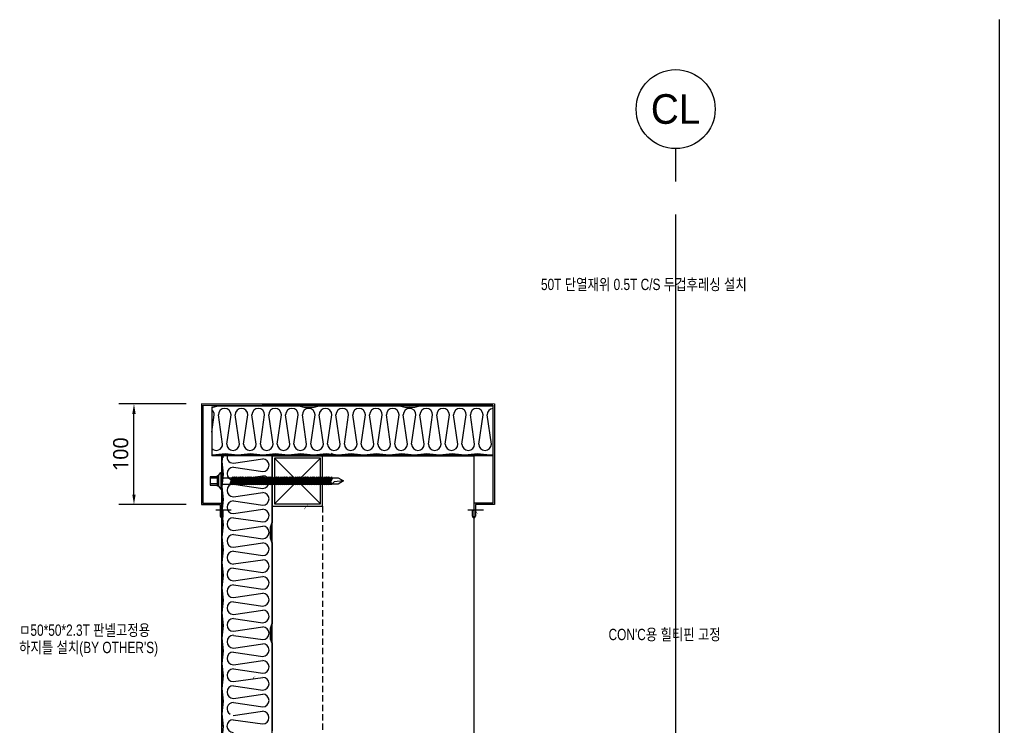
# Model space of a CAD drawing. Header units: millimetres. Extents: x 50863 to 79787, y -43062 to -37468.
# Drawn here: x 65601 to 66572, y -38169 to -37468 of the extents above; entities that cross this region are included whole.
import ezdxf
from ezdxf.enums import TextEntityAlignment as Align

# ---------------------------------------------------------------- set-up
doc = ezdxf.new("R2010")
doc.units = ezdxf.units.MM
doc.header["$LTSCALE"] = 50
for name, pattern in [('AUSGEZOGEN', [0]), ('CEN', [62, 60, -1, 0, -1]), ('HIDDEN2', [0.1875, 0.125, -0.0625])]:
    doc.linetypes.add(name, pattern=pattern)
for name, color, linetype in [('3', 3, 'Continuous'), ('4', 4, 'Continuous'), ('4A.TEC CEN', 1, 'CEN'), ('4A.TEC 벽체 3', 4, 'Continuous'), ('4ELE', 4, 'Continuous'), ('DIM', 7, 'Continuous'), ('ELE-1', 6, 'Continuous'), ('HAT', 5, 'Continuous'), ('LAN', 1, 'Continuous'), ('main-sec$0$㈜SE&C ELE 2', 4, 'Continuous'), ('SCREW', 7, 'Continuous'), ('SY', 1, 'Continuous'), ('WAL', 3, 'Continuous'), ('㈜SE&C 기둥', 2, 'Continuous'), ('㈜SE&C 벽체 1', 2, 'Continuous'), ('실명', 4, 'Continuous')]:
    doc.layers.add(name, color=color, linetype=linetype)
doc.styles.add('GHS', font='')
doc.styles.get("Standard").update_dxf_attribs({"font": 'txt.shx'})
doc.styles.add('나눔고딕 7', font='')
doc.styles.add('울릉도L', font='')
doc.styles.add('울릉도M', font='HYWULM.TTF')
doc.styles.get('GHS').set_extended_font_data('Dotum')
doc.styles.get('나눔고딕 7').set_extended_font_data('NanumGothic')
doc.styles.get('울릉도L').set_extended_font_data('Dotum')
doc.dimstyles.get("Standard").update_dxf_attribs({"dimtxt": 3, "dimasz": 3, "dimexe": 1.25, "dimexo": 3, "dimgap": 1, "dimtad": 1, "dimdec": 0, "dimzin": 1, "dimdsep": 46, "dimlunit": 6, "dimtxsty": 'Standard', "dimcen": 2.5, "dimadec": 0, "dimazin": 0, "dimtfac": 1, "dimtdec": 0, "dimtix": 1, "dimtmove": 2, "dimatfit": 3, "dimfxl": 0, "dimtolj": 1, "dimtzin": 1, "dimarcsym": 0})

# ---------------------------------------------------------------- blocks, each defined once
blk = doc.blocks.new('*D65')
at = {"layer": '3', "color": 7, "linetype": 'Continuous', "lineweight": -2, "ltscale": 1000}
for p, q in [((65765.91, -37849.07), (65699.07, -37849.07)), ((65765.91, -37949.07), (65699.07, -37949.07))]:
    blk.add_line(p, q, dxfattribs=at)
at = {"layer": '3', "color": 0, "linetype": 'Continuous', "lineweight": -2, "ltscale": 1000}
blk.add_line((65714.07, -37939.07), (65714.07, -37859.07), dxfattribs=at)
at = {"layer": '3', "color": 0}
for points in [[(65715.74, -37859.07), (65712.41, -37859.07), (65714.07, -37849.07)], [(65712.41, -37939.07), (65715.74, -37939.07), (65714.07, -37949.07)]]:
    blk.add_solid(points, dxfattribs=at)
at = {"layer": 'Defpoints', "color": 0}
for p in [(65714.07, -37849.07), (65780.91, -37849.07), (65780.91, -37949.07)]:
    blk.add_point(p, dxfattribs=at)
at = {"layer": '3', "color": 3, "insert": (65700.96, -37899.07), "char_height": 15, "attachment_point": 5, "rotation": 90, "style": '나눔고딕 7'}
blk.add_mtext('\\A1;100', dxfattribs=at)
blk = doc.blocks.new('ccs122')
blk.add_line((0, 8), (0, 3))
blk.add_circle((0, 14), 6)
at = {"color": 3, "style": 'GHS'}
blk.add_attdef('NO', text='', height=4.5, dxfattribs=at).set_placement((-0.01, 14.02), align=Align.MIDDLE_CENTER)
blk = doc.blocks.new('S7')
at = {"layer": 'SCREW'}
for p, q in [((-127.68, 27.29), (-125.68, 30.29)), ((-125.68, 30.29), (-125.68, 14.29)), ((-125.68, 30.29), (-124.68, 30.29)), ((-124.68, 30.29), (-124.68, 14.29)), ((-128.68, 26.29), (-135.68, 26.29)), ((-135.68, 26.29), (-135.68, 18.29)), ((-128.68, 24.79), (-135.68, 24.79)), ((-135.68, 19.79), (-128.68, 19.79)), ((-124.68, 25.29), (-114.99, 25.29)), ((-124.68, 19.29), (-117.02, 19.29)), ((-114.99, 25.29), (-117.02, 19.29)), ((-117.02, 19.29), (-116.67, 18.74)), ((-114.21, 26.04), (-116.67, 18.74)), ((-116.67, 18.74), (-115.96, 19.29)), ((-113.93, 25.29), (-115.96, 19.29)), ((-115.96, 19.29), (-115.02, 19.29)), ((-112.99, 25.29), (-115.02, 19.29)), ((-115.02, 19.29), (-114.67, 18.74)), ((-114.99, 25.29), (-114.21, 26.04)), ((-112.21, 26.04), (-114.67, 18.74)), ((-114.67, 18.74), (-113.96, 19.29)), ((-114.21, 26.04), (-113.93, 25.29)), ((-111.93, 25.29), (-113.96, 19.29)), ((-113.96, 19.29), (-113.02, 19.29)), ((-113.93, 25.29), (-112.99, 25.29)), ((-110.99, 25.29), (-113.02, 19.29)), ((-113.02, 19.29), (-112.67, 18.74)), ((-112.99, 25.29), (-112.21, 26.04)), ((-110.21, 26.04), (-112.67, 18.74)), ((-112.67, 18.74), (-111.96, 19.29)), ((-112.21, 26.04), (-111.93, 25.29)), ((-109.93, 25.29), (-111.96, 19.29)), ((-111.96, 19.29), (-111.02, 19.29)), ((-111.93, 25.29), (-110.99, 25.29)), ((-108.99, 25.29), (-111.02, 19.29)), ((-111.02, 19.29), (-110.67, 18.74)), ((-110.99, 25.29), (-110.21, 26.04)), ((-108.21, 26.04), (-110.67, 18.74)), ((-110.67, 18.74), (-109.96, 19.29)), ((-110.21, 26.04), (-109.93, 25.29)), ((-107.93, 25.29), (-109.96, 19.29)), ((-109.96, 19.29), (-109.02, 19.29)), ((-109.93, 25.29), (-108.99, 25.29)), ((-106.99, 25.29), (-109.02, 19.29)), ((-109.02, 19.29), (-108.67, 18.74)), ((-108.99, 25.29), (-108.21, 26.04)), ((-106.21, 26.04), (-108.67, 18.74)), ((-108.67, 18.74), (-107.96, 19.29)), ((-108.21, 26.04), (-107.93, 25.29)), ((-105.93, 25.29), (-107.96, 19.29)), ((-107.96, 19.29), (-107.02, 19.29)), ((-107.93, 25.29), (-106.99, 25.29)), ((-104.99, 25.29), (-107.02, 19.29)), ((-107.02, 19.29), (-106.67, 18.74)), ((-106.99, 25.29), (-106.21, 26.04)), ((-104.21, 26.04), (-106.67, 18.74)), ((-106.67, 18.74), (-105.96, 19.29)), ((-106.21, 26.04), (-105.93, 25.29)), ((-103.93, 25.29), (-105.96, 19.29)), ((-105.96, 19.29), (-105.02, 19.29)), ((-105.93, 25.29), (-104.99, 25.29)), ((-102.99, 25.29), (-105.02, 19.29)), ((-105.02, 19.29), (-104.67, 18.74)), ((-104.99, 25.29), (-104.21, 26.04)), ((-102.21, 26.04), (-104.67, 18.74)), ((-104.67, 18.74), (-103.96, 19.29)), ((-104.21, 26.04), (-103.93, 25.29)), ((-101.93, 25.29), (-103.96, 19.29)), ((-103.96, 19.29), (-103.02, 19.29)), ((-103.93, 25.29), (-102.99, 25.29)), ((-100.99, 25.29), (-103.02, 19.29)), ((-103.02, 19.29), (-102.67, 18.74)), ((-102.99, 25.29), (-102.21, 26.04)), ((-100.21, 26.04), (-102.67, 18.74)), ((-102.67, 18.74), (-101.96, 19.29)), ((-102.21, 26.04), (-101.93, 25.29)), ((-99.93, 25.29), (-101.96, 19.29)), ((-101.96, 19.29), (-101.02, 19.29)), ((-101.93, 25.29), (-100.99, 25.29)), ((-98.99, 25.29), (-101.02, 19.29)), ((-101.02, 19.29), (-100.67, 18.74)), ((-100.99, 25.29), (-100.21, 26.04)), ((-98.21, 26.04), (-100.67, 18.74)), ((-100.67, 18.74), (-99.96, 19.29)), ((-100.21, 26.04), (-99.93, 25.29)), ((-97.93, 25.29), (-99.96, 19.29)), ((-99.96, 19.29), (-99.02, 19.29)), ((-99.93, 25.29), (-98.99, 25.29)), ((-96.99, 25.29), (-99.02, 19.29)), ((-99.02, 19.29), (-98.67, 18.74)), ((-98.99, 25.29), (-98.21, 26.04)), ((-96.21, 26.04), (-98.67, 18.74)), ((-98.67, 18.74), (-97.96, 19.29)), ((-98.21, 26.04), (-97.93, 25.29)), ((-95.93, 25.29), (-97.96, 19.29)), ((-97.96, 19.29), (-97.02, 19.29)), ((-97.93, 25.29), (-96.99, 25.29)), ((-94.99, 25.29), (-97.02, 19.29)), ((-97.02, 19.29), (-96.67, 18.74)), ((-96.99, 25.29), (-96.21, 26.04)), ((-94.21, 26.04), (-96.67, 18.74)), ((-96.67, 18.74), (-95.96, 19.29)), ((-96.21, 26.04), (-95.93, 25.29)), ((-93.93, 25.29), (-95.96, 19.29)), ((-95.96, 19.29), (-95.02, 19.29)), ((-95.93, 25.29), (-94.99, 25.29)), ((-92.99, 25.29), (-95.02, 19.29)), ((-95.02, 19.29), (-94.67, 18.74)), ((-94.99, 25.29), (-94.21, 26.04)), ((-92.21, 26.04), (-94.67, 18.74)), ((-94.67, 18.74), (-93.96, 19.29)), ((-94.21, 26.04), (-93.93, 25.29)), ((-91.93, 25.29), (-93.96, 19.29)), ((-93.96, 19.29), (-93.02, 19.29)), ((-93.93, 25.29), (-92.99, 25.29)), ((-90.99, 25.29), (-93.02, 19.29)), ((-93.02, 19.29), (-92.67, 18.74)), ((-92.99, 25.29), (-92.21, 26.04)), ((-90.21, 26.04), (-92.67, 18.74)), ((-92.67, 18.74), (-91.96, 19.29)), ((-92.21, 26.04), (-91.93, 25.29)), ((-89.93, 25.29), (-91.96, 19.29)), ((-91.96, 19.29), (-91.02, 19.29)), ((-91.93, 25.29), (-90.99, 25.29)), ((-88.99, 25.29), (-91.02, 19.29)), ((-91.02, 19.29), (-90.67, 18.74)), ((-90.99, 25.29), (-90.21, 26.04)), ((-88.21, 26.04), (-90.67, 18.74)), ((-90.67, 18.74), (-89.96, 19.29)), ((-90.21, 26.04), (-89.93, 25.29)), ((-87.93, 25.29), (-89.96, 19.29)), ((-89.96, 19.29), (-89.02, 19.29)), ((-89.93, 25.29), (-88.99, 25.29)), ((-86.99, 25.29), (-89.02, 19.29)), ((-89.02, 19.29), (-88.67, 18.74)), ((-88.99, 25.29), (-88.21, 26.04)), ((-86.21, 26.04), (-88.67, 18.74)), ((-88.67, 18.74), (-87.96, 19.29)), ((-88.21, 26.04), (-87.93, 25.29)), ((-85.93, 25.29), (-87.96, 19.29)), ((-87.96, 19.29), (-87.02, 19.29)), ((-87.93, 25.29), (-86.99, 25.29)), ((-84.99, 25.29), (-87.02, 19.29)), ((-87.02, 19.29), (-86.67, 18.74)), ((-86.99, 25.29), (-86.21, 26.04)), ((-84.21, 26.04), (-86.67, 18.74)), ((-86.67, 18.74), (-85.96, 19.29)), ((-86.21, 26.04), (-85.93, 25.29)), ((-83.93, 25.29), (-85.96, 19.29)), ((-85.96, 19.29), (-85.02, 19.29)), ((-85.93, 25.29), (-84.99, 25.29)), ((-82.99, 25.29), (-85.02, 19.29)), ((-85.02, 19.29), (-84.67, 18.74)), ((-84.99, 25.29), (-84.21, 26.04)), ((-82.21, 26.04), (-84.67, 18.74)), ((-84.67, 18.74), (-83.96, 19.29)), ((-84.21, 26.04), (-83.93, 25.29)), ((-81.93, 25.29), (-83.96, 19.29)), ((-83.96, 19.29), (-83.02, 19.29)), ((-83.93, 25.29), (-82.99, 25.29)), ((-80.99, 25.29), (-83.02, 19.29)), ((-83.02, 19.29), (-82.67, 18.74)), ((-82.99, 25.29), (-82.21, 26.04)), ((-80.21, 26.04), (-82.67, 18.74)), ((-82.67, 18.74), (-81.96, 19.29)), ((-82.21, 26.04), (-81.93, 25.29)), ((-79.93, 25.29), (-81.96, 19.29)), ((-81.96, 19.29), (-81.02, 19.29)), ((-81.93, 25.29), (-80.99, 25.29)), ((-78.99, 25.29), (-81.02, 19.29)), ((-81.02, 19.29), (-80.67, 18.74)), ((-80.99, 25.29), (-80.21, 26.04)), ((-78.21, 26.04), (-80.67, 18.74)), ((-80.67, 18.74), (-79.96, 19.29)), ((-80.21, 26.04), (-79.93, 25.29)), ((-77.93, 25.29), (-79.96, 19.29)), ((-79.96, 19.29), (-79.02, 19.29)), ((-79.93, 25.29), (-78.99, 25.29)), ((-76.99, 25.29), (-79.02, 19.29)), ((-79.02, 19.29), (-78.67, 18.74)), ((-78.99, 25.29), (-78.21, 26.04)), ((-76.21, 26.04), (-78.67, 18.74)), ((-78.67, 18.74), (-77.96, 19.29)), ((-78.21, 26.04), (-77.93, 25.29)), ((-75.93, 25.29), (-77.96, 19.29)), ((-77.96, 19.29), (-77.02, 19.29)), ((-77.93, 25.29), (-76.99, 25.29)), ((-74.99, 25.29), (-77.02, 19.29)), ((-77.02, 19.29), (-76.67, 18.74)), ((-76.99, 25.29), (-76.21, 26.04)), ((-74.21, 26.04), (-76.67, 18.74)), ((-76.67, 18.74), (-75.96, 19.29)), ((-76.21, 26.04), (-75.93, 25.29)), ((-73.93, 25.29), (-75.96, 19.29)), ((-75.96, 19.29), (-75.02, 19.29)), ((-75.93, 25.29), (-74.99, 25.29)), ((-72.99, 25.29), (-75.02, 19.29)), ((-75.02, 19.29), (-74.67, 18.74)), ((-74.99, 25.29), (-74.21, 26.04)), ((-72.21, 26.04), (-74.67, 18.74)), ((-74.67, 18.74), (-73.96, 19.29)), ((-74.21, 26.04), (-73.93, 25.29)), ((-71.93, 25.29), (-73.96, 19.29)), ((-73.96, 19.29), (-73.02, 19.29)), ((-73.93, 25.29), (-72.99, 25.29)), ((-70.99, 25.29), (-73.02, 19.29)), ((-73.02, 19.29), (-72.67, 18.74)), ((-72.99, 25.29), (-72.21, 26.04)), ((-70.21, 26.04), (-72.67, 18.74)), ((-72.67, 18.74), (-71.96, 19.29)), ((-72.21, 26.04), (-71.93, 25.29)), ((-69.93, 25.29), (-71.96, 19.29)), ((-71.96, 19.29), (-71.02, 19.29)), ((-71.93, 25.29), (-70.99, 25.29)), ((-68.99, 25.29), (-71.02, 19.29)), ((-71.02, 19.29), (-70.67, 18.74)), ((-70.99, 25.29), (-70.21, 26.04)), ((-68.21, 26.04), (-70.67, 18.74)), ((-70.67, 18.74), (-69.96, 19.29)), ((-70.21, 26.04), (-69.93, 25.29)), ((-67.93, 25.29), (-69.96, 19.29)), ((-69.96, 19.29), (-69.02, 19.29)), ((-69.93, 25.29), (-68.99, 25.29)), ((-66.99, 25.29), (-69.02, 19.29)), ((-69.02, 19.29), (-68.67, 18.74)), ((-68.99, 25.29), (-68.21, 26.04)), ((-66.21, 26.04), (-68.67, 18.74)), ((-68.67, 18.74), (-67.96, 19.29)), ((-68.21, 26.04), (-67.93, 25.29)), ((-65.93, 25.29), (-67.96, 19.29)), ((-67.96, 19.29), (-67.02, 19.29)), ((-67.93, 25.29), (-66.99, 25.29)), ((-64.99, 25.29), (-67.02, 19.29)), ((-67.02, 19.29), (-66.67, 18.74)), ((-66.99, 25.29), (-66.21, 26.04)), ((-64.21, 26.04), (-66.67, 18.74)), ((-66.67, 18.74), (-65.96, 19.29)), ((-66.21, 26.04), (-65.93, 25.29)), ((-63.93, 25.29), (-65.96, 19.29)), ((-65.96, 19.29), (-65.02, 19.29)), ((-65.93, 25.29), (-64.99, 25.29)), ((-62.99, 25.29), (-65.02, 19.29)), ((-65.02, 19.29), (-64.67, 18.74)), ((-64.99, 25.29), (-64.21, 26.04)), ((-62.21, 26.04), (-64.67, 18.74)), ((-64.67, 18.74), (-63.96, 19.29)), ((-64.21, 26.04), (-63.93, 25.29)), ((-61.93, 25.29), (-63.96, 19.29)), ((-63.96, 19.29), (-63.02, 19.29)), ((-63.93, 25.29), (-62.99, 25.29)), ((-60.99, 25.29), (-63.02, 19.29)), ((-63.02, 19.29), (-62.67, 18.74)), ((-62.99, 25.29), (-62.21, 26.04)), ((-60.21, 26.04), (-62.67, 18.74)), ((-62.67, 18.74), (-61.96, 19.29)), ((-62.21, 26.04), (-61.93, 25.29)), ((-59.93, 25.29), (-61.96, 19.29)), ((-61.96, 19.29), (-61.02, 19.29)), ((-61.93, 25.29), (-60.99, 25.29)), ((-58.99, 25.29), (-61.02, 19.29)), ((-61.02, 19.29), (-60.67, 18.74)), ((-60.99, 25.29), (-60.21, 26.04)), ((-58.21, 26.04), (-60.67, 18.74)), ((-60.67, 18.74), (-59.96, 19.29)), ((-60.21, 26.04), (-59.93, 25.29)), ((-57.93, 25.29), (-59.96, 19.29)), ((-59.96, 19.29), (-59.02, 19.29)), ((-59.93, 25.29), (-58.99, 25.29)), ((-56.99, 25.29), (-59.02, 19.29)), ((-59.02, 19.29), (-58.67, 18.74)), ((-58.99, 25.29), (-58.21, 26.04)), ((-56.21, 26.04), (-58.67, 18.74)), ((-58.67, 18.74), (-57.96, 19.29)), ((-58.21, 26.04), (-57.93, 25.29)), ((-55.93, 25.29), (-57.96, 19.29)), ((-57.96, 19.29), (-57.02, 19.29)), ((-57.93, 25.29), (-56.99, 25.29)), ((-54.99, 25.29), (-57.02, 19.29)), ((-57.02, 19.29), (-56.67, 18.74)), ((-56.99, 25.29), (-56.21, 26.04)), ((-54.21, 26.04), (-56.67, 18.74)), ((-56.67, 18.74), (-55.96, 19.29)), ((-56.21, 26.04), (-55.93, 25.29)), ((-53.93, 25.29), (-55.96, 19.29)), ((-55.96, 19.29), (-55.02, 19.29)), ((-55.93, 25.29), (-54.99, 25.29)), ((-52.99, 25.29), (-55.02, 19.29)), ((-55.02, 19.29), (-54.67, 18.74)), ((-54.99, 25.29), (-54.21, 26.04)), ((-52.21, 26.04), (-54.67, 18.74)), ((-54.67, 18.74), (-53.96, 19.29)), ((-54.21, 26.04), (-53.93, 25.29)), ((-51.93, 25.29), (-53.96, 19.29)), ((-53.96, 19.29), (-53.02, 19.29)), ((-53.93, 25.29), (-52.99, 25.29)), ((-50.99, 25.29), (-53.02, 19.29)), ((-53.02, 19.29), (-52.67, 18.74)), ((-52.99, 25.29), (-52.21, 26.04)), ((-50.21, 26.04), (-52.67, 18.74)), ((-52.67, 18.74), (-51.96, 19.29)), ((-52.21, 26.04), (-51.93, 25.29)), ((-49.93, 25.29), (-51.96, 19.29)), ((-51.96, 19.29), (-51.02, 19.29)), ((-51.93, 25.29), (-50.99, 25.29)), ((-48.99, 25.29), (-51.02, 19.29)), ((-51.02, 19.29), (-50.67, 18.74)), ((-50.99, 25.29), (-50.21, 26.04)), ((-48.21, 26.04), (-50.67, 18.74)), ((-50.67, 18.74), (-49.96, 19.29)), ((-50.21, 26.04), (-49.93, 25.29)), ((-47.93, 25.29), (-49.96, 19.29)), ((-49.96, 19.29), (-49.02, 19.29)), ((-49.93, 25.29), (-48.99, 25.29)), ((-46.99, 25.29), (-49.02, 19.29)), ((-49.02, 19.29), (-48.67, 18.74)), ((-48.99, 25.29), (-48.21, 26.04)), ((-46.21, 26.04), (-48.67, 18.74)), ((-48.67, 18.74), (-47.96, 19.29)), ((-48.21, 26.04), (-47.93, 25.29)), ((-45.93, 25.29), (-47.96, 19.29)), ((-47.96, 19.29), (-47.02, 19.29)), ((-47.93, 25.29), (-46.99, 25.29)), ((-44.99, 25.29), (-47.02, 19.29)), ((-47.02, 19.29), (-46.67, 18.74)), ((-46.99, 25.29), (-46.21, 26.04)), ((-44.21, 26.04), (-46.67, 18.74)), ((-46.67, 18.74), (-45.96, 19.29)), ((-46.21, 26.04), (-45.93, 25.29)), ((-43.93, 25.29), (-45.96, 19.29)), ((-45.96, 19.29), (-45.02, 19.29)), ((-45.93, 25.29), (-44.99, 25.29)), ((-42.99, 25.29), (-45.02, 19.29)), ((-45.02, 19.29), (-44.67, 18.74)), ((-44.99, 25.29), (-44.21, 26.04)), ((-42.21, 26.04), (-44.67, 18.74)), ((-44.67, 18.74), (-43.96, 19.29)), ((-44.21, 26.04), (-43.93, 25.29)), ((-41.93, 25.29), (-43.96, 19.29)), ((-43.96, 19.29), (-43.02, 19.29)), ((-43.93, 25.29), (-42.99, 25.29)), ((-40.99, 25.29), (-43.02, 19.29)), ((-43.02, 19.29), (-42.67, 18.74)), ((-42.99, 25.29), (-42.21, 26.04)), ((-40.21, 26.04), (-42.67, 18.74)), ((-42.67, 18.74), (-41.96, 19.29)), ((-42.21, 26.04), (-41.93, 25.29)), ((-39.93, 25.29), (-41.96, 19.29)), ((-41.96, 19.29), (-41.02, 19.29)), ((-41.93, 25.29), (-40.99, 25.29)), ((-38.99, 25.29), (-41.02, 19.29)), ((-41.02, 19.29), (-40.67, 18.74)), ((-40.99, 25.29), (-40.21, 26.04)), ((-38.21, 26.04), (-40.67, 18.74)), ((-40.67, 18.74), (-39.96, 19.29)), ((-40.21, 26.04), (-39.93, 25.29)), ((-37.93, 25.29), (-39.96, 19.29)), ((-39.96, 19.29), (-39.02, 19.29)), ((-39.93, 25.29), (-38.99, 25.29)), ((-36.99, 25.29), (-39.02, 19.29)), ((-39.02, 19.29), (-38.67, 18.74)), ((-38.99, 25.29), (-38.21, 26.04)), ((-36.21, 26.04), (-38.67, 18.74)), ((-38.67, 18.74), (-37.96, 19.29)), ((-38.21, 26.04), (-37.93, 25.29)), ((-35.93, 25.29), (-37.96, 19.29)), ((-37.96, 19.29), (-37.02, 19.29)), ((-37.93, 25.29), (-36.99, 25.29)), ((-34.99, 25.29), (-37.02, 19.29)), ((-37.02, 19.29), (-36.67, 18.74)), ((-36.99, 25.29), (-36.21, 26.04)), ((-34.21, 26.04), (-36.67, 18.74)), ((-36.67, 18.74), (-35.96, 19.29)), ((-36.21, 26.04), (-35.93, 25.29)), ((-33.93, 25.29), (-35.96, 19.29)), ((-35.96, 19.29), (-35.02, 19.29)), ((-35.93, 25.29), (-34.99, 25.29)), ((-32.99, 25.29), (-35.02, 19.29)), ((-35.02, 19.29), (-34.67, 18.74)), ((-34.99, 25.29), (-34.21, 26.04)), ((-32.21, 26.04), (-34.67, 18.74)), ((-34.67, 18.74), (-33.96, 19.29)), ((-34.21, 26.04), (-33.93, 25.29)), ((-31.93, 25.29), (-33.96, 19.29)), ((-33.96, 19.29), (-33.02, 19.29)), ((-33.93, 25.29), (-32.99, 25.29)), ((-30.99, 25.29), (-33.02, 19.29)), ((-33.02, 19.29), (-32.67, 18.74)), ((-32.99, 25.29), (-32.21, 26.04)), ((-30.21, 26.04), (-32.67, 18.74)), ((-32.67, 18.74), (-31.96, 19.29)), ((-32.21, 26.04), (-31.93, 25.29)), ((-29.93, 25.29), (-31.96, 19.29)), ((-31.96, 19.29), (-31.02, 19.29)), ((-31.93, 25.29), (-30.99, 25.29)), ((-28.99, 25.29), (-31.02, 19.29)), ((-31.02, 19.29), (-30.67, 18.74)), ((-30.99, 25.29), (-30.21, 26.04)), ((-28.21, 26.04), (-30.67, 18.74)), ((-30.67, 18.74), (-29.96, 19.29)), ((-30.21, 26.04), (-29.93, 25.29)), ((-27.93, 25.29), (-29.96, 19.29)), ((-29.96, 19.29), (-29.02, 19.29)), ((-29.93, 25.29), (-28.99, 25.29)), ((-26.99, 25.29), (-29.02, 19.29)), ((-29.02, 19.29), (-28.67, 18.74)), ((-28.99, 25.29), (-28.21, 26.04)), ((-26.21, 26.04), (-28.67, 18.74)), ((-28.67, 18.74), (-27.96, 19.29)), ((-28.21, 26.04), (-27.93, 25.29)), ((-25.93, 25.29), (-27.96, 19.29)), ((-27.96, 19.29), (-27.02, 19.29)), ((-27.93, 25.29), (-26.99, 25.29)), ((-24.99, 25.29), (-27.02, 19.29)), ((-27.02, 19.29), (-26.67, 18.74)), ((-26.99, 25.29), (-26.21, 26.04)), ((-24.21, 26.04), (-26.67, 18.74)), ((-26.67, 18.74), (-25.96, 19.29)), ((-26.21, 26.04), (-25.93, 25.29)), ((-23.93, 25.29), (-25.96, 19.29)), ((-25.96, 19.29), (-25.02, 19.29)), ((-25.93, 25.29), (-24.99, 25.29)), ((-22.99, 25.29), (-25.02, 19.29)), ((-25.02, 19.29), (-24.67, 18.74)), ((-24.99, 25.29), (-24.21, 26.04)), ((-22.21, 26.04), (-24.67, 18.74)), ((-24.67, 18.74), (-23.96, 19.29)), ((-24.21, 26.04), (-23.93, 25.29)), ((-21.93, 25.29), (-23.96, 19.29)), ((-23.96, 19.29), (-23.02, 19.29)), ((-23.93, 25.29), (-22.99, 25.29)), ((-20.99, 25.29), (-23.02, 19.29)), ((-23.02, 19.29), (-22.67, 18.74)), ((-22.99, 25.29), (-22.21, 26.04)), ((-20.21, 26.04), (-22.67, 18.74)), ((-22.67, 18.74), (-21.96, 19.29)), ((-22.21, 26.04), (-21.93, 25.29)), ((-19.93, 25.29), (-21.96, 19.29)), ((-21.96, 19.29), (-19.68, 19.29)), ((-21.93, 25.29), (-20.99, 25.29)), ((-20.99, 25.29), (-20.21, 26.04)), ((-20.21, 26.04), (-19.93, 25.29)), ((-19.93, 25.29), (-18.68, 25.29)), ((-135.68, 18.29), (-128.68, 18.29)), ((-127.68, 17.29), (-125.68, 14.29)), ((-125.68, 14.29), (-124.68, 14.29))]:
    blk.add_line(p, q, dxfattribs=at)
blk.add_lwpolyline([(-128.68, 27.29), (-127.68, 27.29), (-127.68, 17.29), (-128.68, 17.29)], close=True, dxfattribs=at)
for points in [[(-8.68, 22.29), (-17.68, 21.29), (-19.68, 19.29), (-20.68, 21.29), (-18.68, 25.29)], [(-18.68, 25.29), (-13.68, 25.29), (-8.68, 22.29), (-13.68, 19.29), (-19.68, 19.29)]]:
    blk.add_lwpolyline(points, dxfattribs=at)
at = {"layer": 'SCREW', "color": 7}
blk.add_solid([(-125.68, 30.29), (-125.68, 14.29), (-124.68, 30.29), (-124.68, 14.29)], dxfattribs=at)

msp = doc.modelspace()

# ---------------------------------------------------------------- linework, layer by layer
at = {"color": 0, "linetype": 'AUSGEZOGEN'}
for p, q in [((65792.57, -37852.04), (65797.57, -37850.54)), ((65797.57, -37850.54), (65877.57, -37850.54)), ((65877.57, -37850.54), (65882.57, -37852.04)), ((65892.57, -37852.04), (65897.57, -37850.54)), ((65897.57, -37850.54), (65977.57, -37850.54)), ((65977.57, -37850.54), (65982.57, -37852.04)), ((65992.57, -37852.04), (65997.57, -37850.54)), ((65997.57, -37850.54), (66069.88, -37850.54)), ((65791.17, -37852.04), (65792.57, -37852.04)), ((65791.17, -37852.04), (65791.17, -37900.54)), ((65791.17, -37852.54), (65792.65, -37852.54)), ((65792.65, -37852.54), (65797.65, -37851.04)), ((65797.65, -37851.04), (65877.5, -37851.04)), ((65877.5, -37851.04), (65882.5, -37852.54)), ((65882.5, -37852.54), (65892.65, -37852.54)), ((65882.57, -37852.04), (65892.57, -37852.04)), ((65892.65, -37852.54), (65897.65, -37851.04)), ((65897.65, -37851.04), (65977.5, -37851.04)), ((65977.5, -37851.04), (65982.5, -37852.54)), ((65982.5, -37852.54), (65992.65, -37852.54)), ((65982.57, -37852.04), (65992.57, -37852.04)), ((65992.65, -37852.54), (65997.65, -37851.04)), ((65997.65, -37851.04), (66069.88, -37851.04)), ((65804.57, -37898.84), (65792.05, -37900.04)), ((65801.17, -37906.43), (65801.92, -37898.54)), ((65801.67, -37906.43), (65802.42, -37898.56)), ((65817.07, -37900.04), (65804.57, -37898.84)), ((65829.57, -37898.84), (65817.07, -37900.04)), ((65842.07, -37900.04), (65829.57, -37898.84)), ((65854.57, -37898.84), (65842.07, -37900.04)), ((65867.07, -37900.04), (65854.57, -37898.84)), ((65879.57, -37898.84), (65867.07, -37900.04)), ((65892.07, -37900.04), (65879.57, -37898.84)), ((65904.57, -37898.84), (65892.07, -37900.04)), ((65917.07, -37900.04), (65904.57, -37898.84)), ((65929.57, -37898.84), (65917.07, -37900.04)), ((65942.07, -37900.04), (65929.57, -37898.84)), ((65954.57, -37898.84), (65942.07, -37900.04)), ((65967.07, -37900.04), (65954.57, -37898.84)), ((65979.57, -37898.84), (65967.07, -37900.04)), ((65992.07, -37900.04), (65979.57, -37898.84)), ((66004.57, -37898.84), (65992.07, -37900.04)), ((66017.07, -37900.04), (66004.57, -37898.84)), ((66029.57, -37898.84), (66017.07, -37900.04)), ((66042.07, -37900.04), (66029.57, -37898.84)), ((66054.57, -37898.84), (66042.07, -37900.04)), ((66067.07, -37900.04), (66054.57, -37898.84)), ((65792.05, -37900.04), (65791.17, -37900.04)), ((65792.07, -37900.54), (65791.17, -37900.54)), ((65804.57, -37899.34), (65792.07, -37900.54)), ((65802.37, -37918.93), (65801.17, -37906.43)), ((65802.87, -37918.93), (65801.67, -37906.43)), ((65817.07, -37900.54), (65804.57, -37899.34)), ((65829.57, -37899.34), (65817.07, -37900.54)), ((65842.07, -37900.54), (65829.57, -37899.34)), ((65854.57, -37899.34), (65842.07, -37900.54)), ((65850.67, -37900.52), (65850.67, -37966.86)), ((65851.17, -37900.54), (65851.17, -37966.93)), ((65867.07, -37900.54), (65854.57, -37899.34)), ((65879.57, -37899.34), (65867.07, -37900.54)), ((65892.07, -37900.54), (65879.57, -37899.34)), ((65904.57, -37899.34), (65892.07, -37900.54)), ((65917.07, -37900.54), (65904.57, -37899.34)), ((65929.57, -37899.34), (65917.07, -37900.54)), ((65942.07, -37900.54), (65929.57, -37899.34)), ((65954.57, -37899.34), (65942.07, -37900.54)), ((65967.07, -37900.54), (65954.57, -37899.34)), ((65979.57, -37899.34), (65967.07, -37900.54)), ((65992.07, -37900.54), (65979.57, -37899.34)), ((66004.57, -37899.34), (65992.07, -37900.54)), ((66017.07, -37900.54), (66004.57, -37899.34)), ((66029.57, -37899.34), (66017.07, -37900.54)), ((66042.07, -37900.54), (66029.57, -37899.34)), ((66054.57, -37899.34), (66042.07, -37900.54)), ((66067.07, -37900.54), (66054.57, -37899.34)), ((66069.88, -37899.77), (66067.07, -37900.04)), ((66069.88, -37900.27), (66067.07, -37900.54)), ((65801.17, -37931.43), (65802.37, -37918.93)), ((65801.67, -37931.43), (65802.87, -37918.93)), ((65802.37, -37943.93), (65801.17, -37931.43)), ((65802.87, -37943.93), (65801.67, -37931.43)), ((65801.17, -37956.43), (65802.37, -37943.93)), ((65801.67, -37956.43), (65802.87, -37943.93)), ((65802.37, -37968.93), (65801.17, -37956.43)), ((65802.87, -37968.93), (65801.67, -37956.43)), ((65850.67, -37966.86), (65849.17, -37971.86)), ((65851.17, -37966.93), (65849.67, -37971.93)), ((65801.17, -37981.43), (65802.37, -37968.93)), ((65801.67, -37981.43), (65802.87, -37968.93)), ((65849.17, -37971.86), (65849.17, -37982.01)), ((65849.67, -37971.93), (65849.67, -37981.93)), ((65802.37, -37993.93), (65801.17, -37981.43)), ((65802.87, -37993.93), (65801.67, -37981.43)), ((65849.17, -37982.01), (65850.67, -37987.01)), ((65849.67, -37981.93), (65851.17, -37986.93)), ((65801.17, -38006.43), (65802.37, -37993.93)), ((65801.67, -38006.43), (65802.87, -37993.93)), ((65850.67, -37987.01), (65850.67, -38066.86)), ((65851.17, -37986.93), (65851.17, -38066.93)), ((65802.37, -38018.93), (65801.17, -38006.43)), ((65802.87, -38018.93), (65801.67, -38006.43)), ((65801.17, -38031.43), (65802.37, -38018.93)), ((65801.67, -38031.43), (65802.87, -38018.93)), ((65802.37, -38043.93), (65801.17, -38031.43)), ((65802.87, -38043.93), (65801.67, -38031.43)), ((65801.17, -38056.43), (65802.37, -38043.93)), ((65801.67, -38056.43), (65802.87, -38043.93)), ((65802.37, -38068.93), (65801.17, -38056.43)), ((65802.87, -38068.93), (65801.67, -38056.43)), ((65801.17, -38081.43), (65802.37, -38068.93)), ((65801.67, -38081.43), (65802.87, -38068.93)), ((65850.67, -38066.86), (65849.17, -38071.86)), ((65849.17, -38071.86), (65849.17, -38082.01)), ((65851.17, -38066.93), (65849.67, -38071.93)), ((65849.67, -38071.93), (65849.67, -38081.93)), ((65802.37, -38093.93), (65801.17, -38081.43)), ((65802.87, -38093.93), (65801.67, -38081.43)), ((65849.17, -38082.01), (65850.67, -38086.51)), ((65849.67, -38081.93), (65851.17, -38086.43)), ((65850.67, -38086.51), (65850.67, -38173.43)), ((65851.17, -38086.43), (65851.17, -38173.43)), ((65801.17, -38106.43), (65802.37, -38093.93)), ((65801.67, -38106.43), (65802.87, -38093.93)), ((65802.37, -38118.93), (65801.17, -38106.43)), ((65802.87, -38118.93), (65801.67, -38106.43)), ((65801.17, -38131.43), (65802.37, -38118.93)), ((65801.67, -38131.43), (65802.87, -38118.93)), ((65802.37, -38143.93), (65801.17, -38131.43)), ((65802.87, -38143.93), (65801.67, -38131.43)), ((65801.17, -38156.43), (65802.37, -38143.93)), ((65801.67, -38156.43), (65802.87, -38143.93)), ((65802.37, -38168.93), (65801.17, -38156.43)), ((65802.87, -38168.93), (65801.67, -38156.43)), ((65801.67, -38181.43), (65802.87, -38168.93))]:
    msp.add_line(p, q, dxfattribs=at)
for centre, start, end in [((65913.32, -37895.04), 221.98721, 270), ((65806.67, -37902.68), 131.98721, 180)]:
    msp.add_arc(centre, 4.5, start, end, dxfattribs=at)
at = {"layer": '4', "linetype": 'HIDDEN2'}
msp.add_line((65901.17, -37950.54), (65901.17, -38898.42), dxfattribs=at)
at = {"layer": '4'}
for points in [[(65851.17, -37950.54), (65901.17, -37950.54), (65901.17, -37900.54), (65851.17, -37900.54)], [(65853.47, -37948.24), (65898.87, -37948.24), (65898.87, -37902.84), (65853.47, -37902.84)]]:
    msp.add_lwpolyline(points, close=True, dxfattribs=at)
at = {"layer": '4A.TEC CEN', "color": 250}
msp.add_lwpolyline([(66251.17, -37661.37), (66251.17, -39152.63)], dxfattribs=at)
at = {"layer": '4A.TEC 벽체 3', "lineweight": 0, "ltscale": 15}
for p, q in [((66069.88, -37850.54), (65791.17, -37850.54)), ((66069.88, -37900.54), (65791.17, -37900.54)), ((65801.17, -37900.54), (65801.17, -38898.42)), ((65851.17, -37900.54), (65801.17, -37900.54)), ((65851.17, -37900.54), (65851.17, -38898.42))]:
    msp.add_line(p, q, dxfattribs=at)
at = {"layer": '4ELE', "ltscale": 5}
for p, q in [((65780.91, -37849.07), (65780.91, -37949.07)), ((65780.95, -37848.94), (66071.42, -37849.07)), ((65782.45, -37850.54), (66069.88, -37850.54)), ((65782.45, -37850.54), (65782.45, -37947.54)), ((66069.88, -37850.54), (66069.88, -37947.54)), ((66071.42, -37849.07), (66071.42, -37949.07)), ((65782.45, -37947.54), (65801.17, -37947.54)), ((65801.17, -37947.54), (65801.17, -37953.11)), ((66069.88, -37947.54), (66051.17, -37947.54)), ((66051.17, -37947.54), (66051.17, -37953.11)), ((65780.91, -37949.07), (65799.63, -37949.07)), ((65810.52, -37954.64), (65795.18, -37954.64)), ((65799.63, -37949.07), (65799.63, -37960.48)), ((65802.63, -37954.64), (65801.13, -37954.64)), ((65802.63, -37960.48), (65802.63, -37954.64)), ((66060.52, -37954.64), (66045.18, -37954.64)), ((66049.71, -37960.48), (66049.71, -37954.64)), ((66049.71, -37954.64), (66051.2, -37954.64)), ((66071.42, -37949.07), (66052.7, -37949.07)), ((66052.7, -37949.07), (66052.7, -37960.48))]:
    msp.add_line(p, q, dxfattribs=at)
for centre, start, end in [((65801.13, -37960.48), 180, 300), ((65801.13, -37960.48), 300, 360), ((66051.2, -37960.48), 180, 240), ((66051.2, -37960.48), 240, 360)]:
    msp.add_arc(centre, 1.5, start, end, dxfattribs=at)
at = {"layer": 'DIM'}
for points in [[(65986.71, -37852.4, 0, 3.75, 0), (65993.47, -37843.41, 0, 0, 0), (66086.49, -37731.51, 0, 0, 0), (66115.31, -37731.51, 0, 0, 0)], [(65883.66, -37951.92, 0, 3.75, 0), (65876.9, -37960.91, 0, 0, 0), (65783.87, -38072.81, 0, 0, 0), (65755.06, -38072.81, 0, 0, 0)], [(66053.72, -37956.21, 0, 3.75, 0), (66060.48, -37965.21, 0, 0, 0), (66153.5, -38077.1, 0, 0, 0), (66182.32, -38077.1, 0, 0, 0)], [(65832.11, -38120.89, 0, 3.75, 0), (65825.35, -38129.88, 0, 0, 0), (65732.33, -38241.78, 0, 0, 0), (65703.51, -38241.78, 0, 0, 0)]]:
    msp.add_lwpolyline(points, format="xyseb", dxfattribs=at)
at = {"layer": 'HAT'}
for p, q in [((65791.17, -37877.11), (65793.67, -37860.01)), ((65802, -37889.03), (65797.75, -37860.01)), ((65806.08, -37889.03), (65810.33, -37860.01)), ((65818.66, -37889.03), (65814.41, -37860.01)), ((65822.74, -37889.03), (65826.98, -37860.01)), ((65835.31, -37889.03), (65831.07, -37860.01)), ((65839.4, -37889.03), (65843.64, -37860.01)), ((65851.97, -37889.03), (65847.73, -37860.01)), ((65856.06, -37889.03), (65860.3, -37860.01)), ((65868.63, -37889.03), (65864.39, -37860.01)), ((65872.72, -37889.03), (65876.96, -37860.01)), ((65885.29, -37889.03), (65881.05, -37860.01)), ((65889.38, -37889.03), (65893.62, -37860.01)), ((65901.95, -37889.03), (65897.71, -37860.01)), ((65906.04, -37889.03), (65910.28, -37860.01)), ((65918.61, -37889.03), (65914.37, -37860.01)), ((65922.7, -37889.03), (65926.94, -37860.01)), ((65935.27, -37889.03), (65931.02, -37860.01)), ((65939.35, -37889.03), (65943.6, -37860.01)), ((65951.93, -37889.03), (65947.68, -37860.01)), ((65956.01, -37889.03), (65960.26, -37860.01)), ((65968.59, -37889.03), (65964.34, -37860.01)), ((65972.67, -37889.03), (65976.92, -37860.01)), ((65985.25, -37889.03), (65981, -37860.01)), ((65989.33, -37889.03), (65993.57, -37860.01)), ((66001.9, -37889.03), (65997.66, -37860.01)), ((66005.99, -37889.03), (66010.23, -37860.01)), ((66018.56, -37889.03), (66014.32, -37860.01)), ((66022.65, -37889.03), (66026.89, -37860.01)), ((66035.22, -37889.03), (66030.98, -37860.01)), ((66039.31, -37889.03), (66043.55, -37860.01)), ((66051.88, -37889.03), (66047.64, -37860.01)), ((66055.97, -37889.03), (66060.21, -37860.01)), ((66068.54, -37889.03), (66064.3, -37860.01)), ((65812.67, -37907.97), (65841.7, -37903.73)), ((65812.67, -37912.06), (65841.7, -37916.3)), ((65812.67, -37924.63), (65841.7, -37920.39)), ((65812.67, -37928.72), (65841.7, -37932.96)), ((65812.67, -37941.29), (65841.7, -37937.05)), ((65812.67, -37945.37), (65841.7, -37949.62)), ((65812.67, -37957.95), (65841.7, -37953.7)), ((65812.67, -37962.03), (65841.7, -37966.28)), ((65812.67, -37974.61), (65841.7, -37970.36)), ((65812.67, -37978.69), (65841.7, -37982.94)), ((65812.67, -37991.27), (65841.7, -37987.02)), ((65812.67, -37995.35), (65841.7, -37999.59)), ((65812.67, -38007.92), (65841.7, -38003.68)), ((65812.67, -38012.01), (65841.7, -38016.25)), ((65812.67, -38024.58), (65841.7, -38020.34)), ((65812.67, -38028.67), (65841.7, -38032.91)), ((65812.67, -38041.24), (65841.7, -38037)), ((65812.67, -38045.33), (65841.7, -38049.57)), ((65812.67, -38057.9), (65841.7, -38053.66)), ((65812.67, -38061.99), (65841.7, -38066.23)), ((65812.67, -38074.56), (65841.7, -38070.32)), ((65812.67, -38078.65), (65841.7, -38082.89)), ((65812.67, -38091.22), (65841.7, -38086.98)), ((65812.67, -38095.31), (65841.7, -38099.55)), ((65812.67, -38107.88), (65841.7, -38103.64)), ((65812.67, -38111.96), (65841.7, -38116.21)), ((65812.67, -38124.54), (65841.7, -38120.29)), ((65812.67, -38128.62), (65841.7, -38132.87)), ((65812.67, -38141.2), (65841.7, -38136.95)), ((65812.67, -38145.28), (65841.7, -38149.53)), ((65812.56, -38158.2), (65841.58, -38153.96)), ((65812.56, -38162.28), (65841.58, -38166.53))]:
    msp.add_line(p, q, dxfattribs=at)
for centre, start, end in [((65787.38, -37860.01), 0, 52.96838), ((65804.04, -37860.01), 0, 180), ((65820.7, -37860.01), 0, 180), ((65837.36, -37860.01), 0, 180), ((65854.02, -37860.01), 0, 180), ((65870.68, -37860.01), 0, 180), ((65887.33, -37860.01), 0, 180), ((65903.99, -37860.01), 0, 180), ((65920.65, -37860.01), 0, 180), ((65937.31, -37860.01), 0, 180), ((65953.97, -37860.01), 0, 180), ((65970.63, -37860.01), 0, 180), ((65987.29, -37860.01), 0, 180), ((66003.95, -37860.01), 0, 180), ((66020.61, -37860.01), 0, 180), ((66037.27, -37860.01), 0, 180), ((66053.92, -37860.01), 0, 180), ((66070.58, -37860.01), 96.38073, 180), ((65795.71, -37889.03), 223.71849, 0), ((65812.37, -37889.03), 180, 0), ((65829.03, -37889.03), 180, 0), ((65845.69, -37889.03), 180, 0), ((65862.35, -37889.03), 180, 0), ((65879, -37889.03), 180, 0), ((65895.66, -37889.03), 180, 0), ((65912.32, -37889.03), 180, 0), ((65928.98, -37889.03), 180, 0), ((65945.64, -37889.03), 180, 0), ((65962.3, -37889.03), 180, 0), ((65978.96, -37889.03), 180, 0), ((65995.62, -37889.03), 180, 0), ((66012.28, -37889.03), 180, 0), ((66028.94, -37889.03), 180, 0), ((66045.59, -37889.03), 180, 0), ((66062.25, -37889.03), 180, 0), ((65812.67, -37901.68), 152.19478, 270), ((65841.7, -37910.01), 270, 90), ((65812.67, -37918.34), 90, 270), ((65841.7, -37926.67), 270, 90), ((65812.67, -37935), 90, 270), ((65841.7, -37943.33), 270, 90), ((65812.67, -37951.66), 90, 270), ((65841.7, -37959.99), 270, 90), ((65812.67, -37968.32), 90, 270), ((65841.7, -37976.65), 270, 90), ((65812.67, -37984.98), 90, 270), ((65812.67, -38001.64), 90, 270), ((65841.7, -37993.31), 270, 90), ((65841.7, -38009.97), 270, 90), ((65812.67, -38018.3), 90, 270), ((65841.7, -38026.63), 270, 90), ((65812.67, -38034.96), 90, 270), ((65841.7, -38043.29), 270, 90), ((65812.67, -38051.61), 90, 270), ((65841.7, -38059.94), 270, 90), ((65812.67, -38068.27), 90, 270), ((65841.7, -38076.6), 270, 90), ((65812.67, -38084.93), 90, 270), ((65841.7, -38093.26), 270, 90), ((65812.67, -38101.59), 90, 270), ((65812.67, -38118.25), 90, 270), ((65841.7, -38109.92), 270, 90), ((65841.7, -38126.58), 270, 90), ((65812.67, -38134.91), 90, 270), ((65841.7, -38143.24), 270, 90), ((65812.67, -38151.57), 90, 238.57214), ((65841.58, -38160.24), 270, 90), ((65812.56, -38168.57), 90, 270)]:
    msp.add_arc(centre, 6.29, start, end, dxfattribs=at)
at = {"layer": 'LAN'}
for p, q in [((65898.87, -37902.84), (65853.47, -37948.24)), ((65853.47, -37902.84), (65898.87, -37948.24))]:
    msp.add_line(p, q, dxfattribs=at)
at = {"layer": 'main-sec$0$㈜SE&C ELE 2', "ltscale": 0.1}
for p, q in [((66069.88, -37850.54), (65841.17, -37850.54)), ((66069.88, -37900.54), (65791.17, -37900.54))]:
    msp.add_line(p, q, dxfattribs=at)
at = {"layer": 'WAL', "color": 2}
msp.add_line((66572.19, -39648.18), (66572.19, -37468.18), dxfattribs=at)
at = {"layer": '㈜SE&C 기둥', "color": 8, "ltscale": 0.5}
msp.add_line((65801.17, -38898.42), (65801.17, -37900.54), dxfattribs=at)
at = {"layer": '㈜SE&C 벽체 1'}
for p, q in [((65851.17, -39318.56), (65851.17, -37900.54)), ((65851.17, -37900.54), (66051.17, -37900.54)), ((66051.17, -37900.54), (66051.17, -38898.42))]:
    msp.add_line(p, q, dxfattribs=at)

# ---------------------------------------------------------------- block references
at = {"layer": 'ELE-1', "xscale": 1.039728224877343, "yscale": 1.039728224877343, "zscale": 1.039728224877343}
msp.add_blockref('S7', (65930.8, -37948.71), dxfattribs=at)
at = {"layer": 'SY'}
ref = msp.add_blockref('ccs122', (66251.17, -37648.31), dxfattribs=dict(at, xscale=6.527415141948436, yscale=6.527415141948436, zscale=6.527415141948436))
ref.add_attrib('NO', 'CL', dxfattribs={"layer": '0', "color": 3, "height": 29.373, "style": '울릉도L'}).set_placement((66251.13, -37556.81), align=Align.MIDDLE_CENTER)

# ---------------------------------------------------------------- texts
at = {"layer": '실명', "color": 4, "style": '울릉도M', "width": 0.8}
for s, p in [('50T 단열재위 0.5T C/S 두겁후레싱 설치', (66117.64, -37736.35)), ('ㅁ50*50*2.3T 판넬고정용', (65600.11, -38079.13)), ("CON'C용 힐티핀 고정", (66184.65, -38083.42)), ("하지틀 설치(BY OTHER'S)", (65600.11, -38096.3))]:
    msp.add_text(s, height=11.25, dxfattribs=at).set_placement(p)

# ---------------------------------------------------------------- dimensions: what is measured, and where the dimension line sits
at = {"layer": '3', "ltscale": 1000}
dim = msp.add_linear_dim(base=(65714.07, -37849.07), p1=(65780.91, -37949.07), p2=(65780.91, -37849.07), angle=90, dimstyle='Standard', override={"dimscale": 5, "dimtxt": 3, "dimasz": 2, "dimexe": 3, "dimexo": 3, "dimgap": 1, "dimdec": 0, "dimlunit": 6, "dimtxsty": '나눔고딕 7', "dimcen": 9, "dimdle": 1012.5, "dimclre": 7, "dimclrt": 3, "dimtdec": 0, "dimtix": 1, "dimtofl": 1, "dimfxl": 3}, dxfattribs=at)
dim.commit()
dim.dimension.update_dxf_attribs({"geometry": '*D65', "text_midpoint": (65700.96, -37899.07)})

doc.saveas('drawing.dxf')
